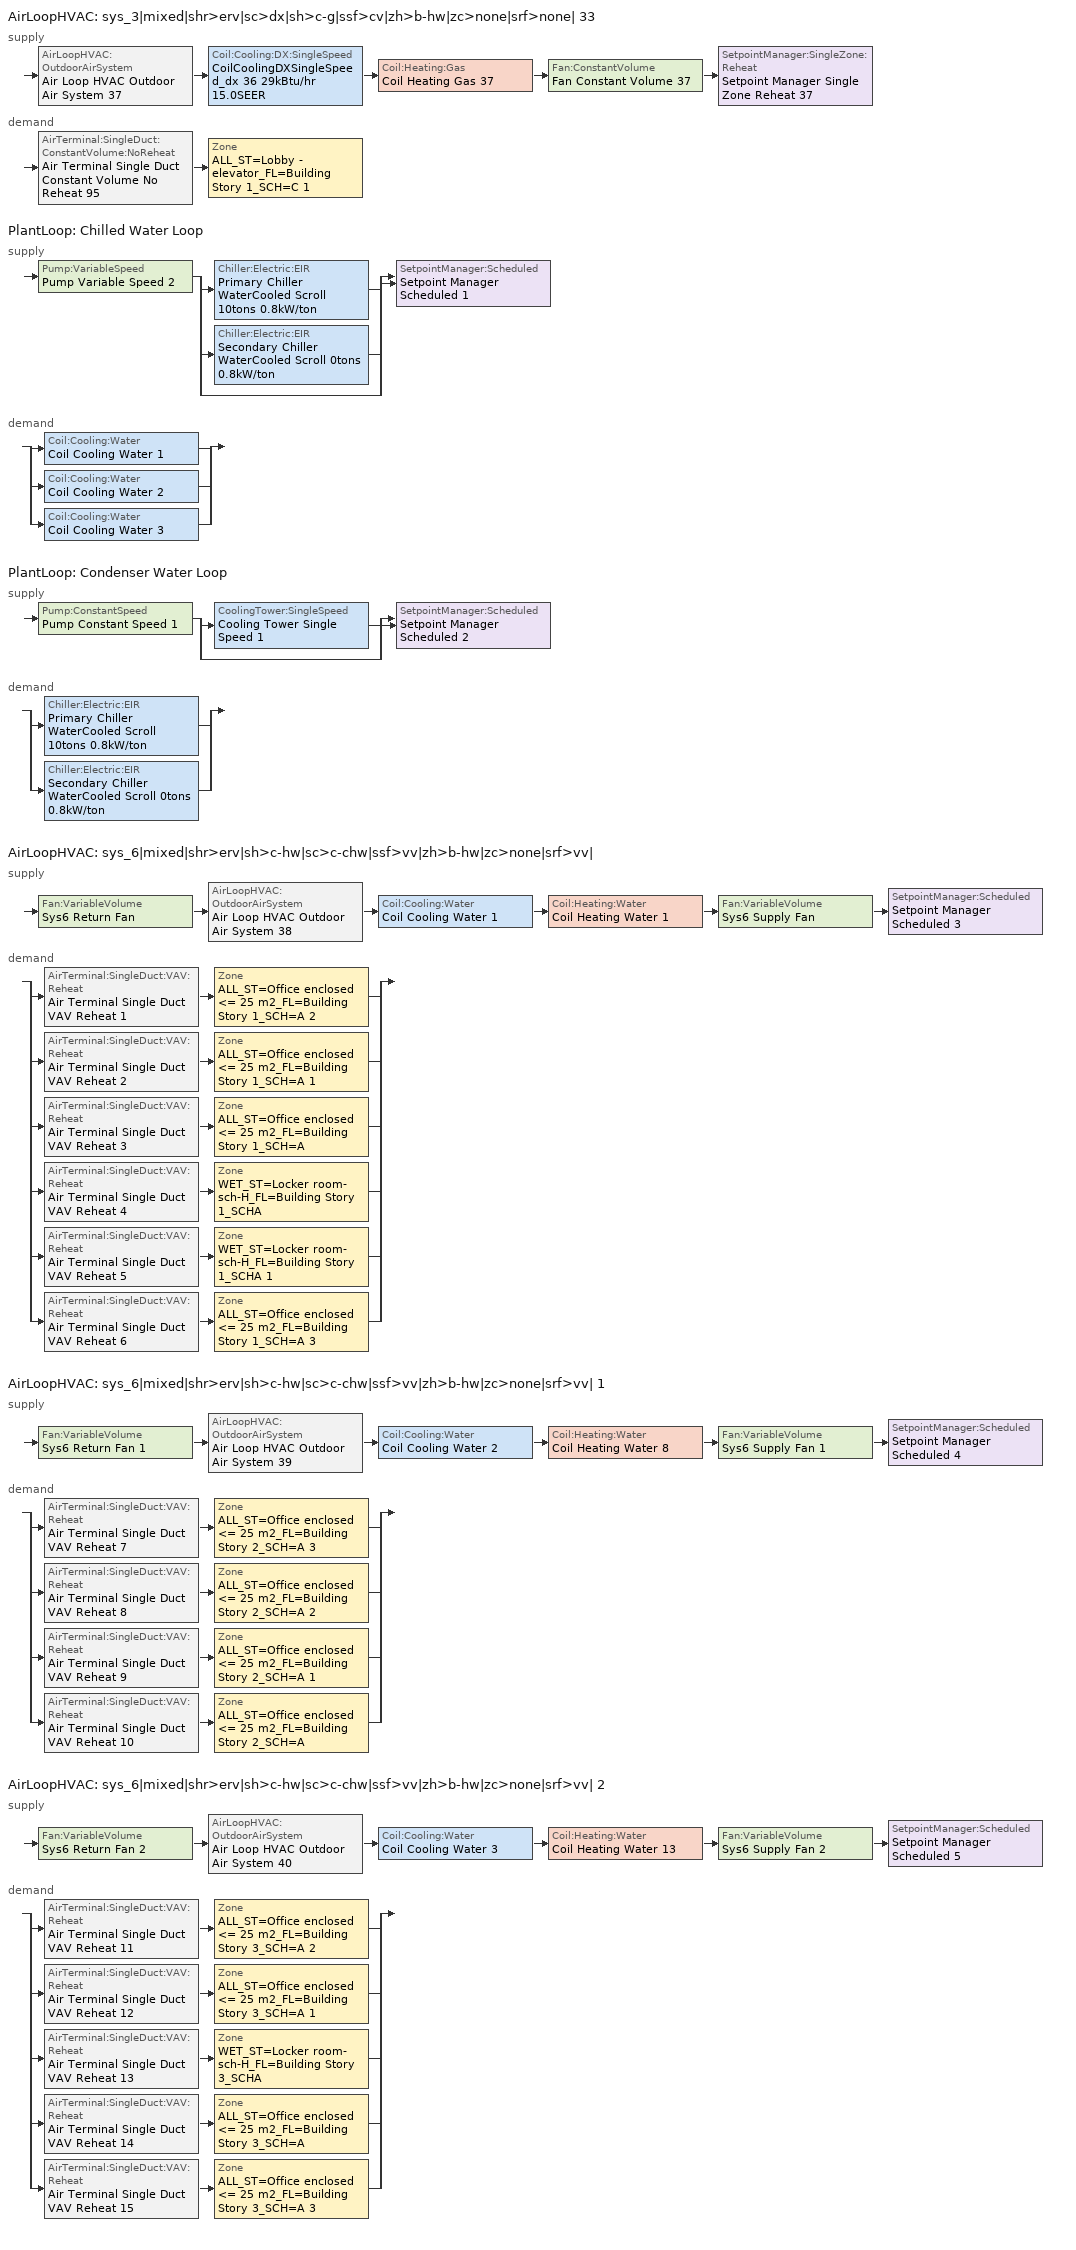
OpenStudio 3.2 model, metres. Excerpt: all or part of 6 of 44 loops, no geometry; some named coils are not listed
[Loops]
AirLoopHVAC 'sys_3|mixed|shr>erv|sc>dx|sh>c-g|ssf>cv|zh>b-hw|zc>none|srf>none| 33'
 supply: AirLoopHVAC:OutdoorAirSystem 'Air Loop HVAC Outdoor Air System 37' > Coil:Cooling:DX:SingleSpeed 'CoilCoolingDXSingleSpeed_dx 36 29kBtu/hr 15.0SEER' > Coil:Heating:Gas 'Coil Heating Gas 37' > Fan:ConstantVolume 'Fan Constant Volume 37' > SetpointManager:SingleZone:Reheat 'Setpoint Manager Single Zone Reheat 37'
 demand: AirTerminal:SingleDuct:ConstantVolume:NoReheat 'Air Terminal Single Duct Constant Volume No Reheat 95' > Zone 'ALL_ST=Lobby - elevator_FL=Building Story 1_SCH=C 1'
PlantLoop 'Chilled Water Loop'
 supply: Pump:VariableSpeed 'Pump Variable Speed 2' > split
  | Chiller:Electric:EIR 'Primary Chiller WaterCooled Scroll 10tons 0.8kW/ton'
  | Chiller:Electric:EIR 'Secondary Chiller WaterCooled Scroll 0tons 0.8kW/ton'
  | bypass
  join > SetpointManager:Scheduled 'Setpoint Manager Scheduled 1'
 demand: split
  | Coil:Cooling:Water 'Coil Cooling Water 1'
  | Coil:Cooling:Water 'Coil Cooling Water 2'
  | Coil:Cooling:Water 'Coil Cooling Water 3'
PlantLoop 'Condenser Water Loop'
 supply: Pump:ConstantSpeed 'Pump Constant Speed 1' > split
  | CoolingTower:SingleSpeed 'Cooling Tower Single Speed 1'
  | bypass
  join > SetpointManager:Scheduled 'Setpoint Manager Scheduled 2'
 demand: split
  | Chiller:Electric:EIR 'Primary Chiller WaterCooled Scroll 10tons 0.8kW/ton'
  | Chiller:Electric:EIR 'Secondary Chiller WaterCooled Scroll 0tons 0.8kW/ton'
AirLoopHVAC 'sys_6|mixed|shr>erv|sh>c-hw|sc>c-chw|ssf>vv|zh>b-hw|zc>none|srf>vv|'
 supply: Fan:VariableVolume 'Sys6 Return Fan' > AirLoopHVAC:OutdoorAirSystem 'Air Loop HVAC Outdoor Air System 38' > Coil:Cooling:Water 'Coil Cooling Water 1' > Coil:Heating:Water 'Coil Heating Water 1' > Fan:VariableVolume 'Sys6 Supply Fan' > SetpointManager:Scheduled 'Setpoint Manager Scheduled 3'
 demand: split
  | AirTerminal:SingleDuct:VAV:Reheat 'Air Terminal Single Duct VAV Reheat 1' > Zone 'ALL_ST=Office enclosed <= 25 m2_FL=Building Story 1_SCH=A 2'
  | AirTerminal:SingleDuct:VAV:Reheat 'Air Terminal Single Duct VAV Reheat 2' > Zone 'ALL_ST=Office enclosed <= 25 m2_FL=Building Story 1_SCH=A 1'
  | AirTerminal:SingleDuct:VAV:Reheat 'Air Terminal Single Duct VAV Reheat 3' > Zone 'ALL_ST=Office enclosed <= 25 m2_FL=Building Story 1_SCH=A'
  | AirTerminal:SingleDuct:VAV:Reheat 'Air Terminal Single Duct VAV Reheat 4' > Zone 'WET_ST=Locker room-sch-H_FL=Building Story 1_SCHA'
  | AirTerminal:SingleDuct:VAV:Reheat 'Air Terminal Single Duct VAV Reheat 5' > Zone 'WET_ST=Locker room-sch-H_FL=Building Story 1_SCHA 1'
  | AirTerminal:SingleDuct:VAV:Reheat 'Air Terminal Single Duct VAV Reheat 6' > Zone 'ALL_ST=Office enclosed <= 25 m2_FL=Building Story 1_SCH=A 3'
AirLoopHVAC 'sys_6|mixed|shr>erv|sh>c-hw|sc>c-chw|ssf>vv|zh>b-hw|zc>none|srf>vv| 1'
 supply: Fan:VariableVolume 'Sys6 Return Fan 1' > AirLoopHVAC:OutdoorAirSystem 'Air Loop HVAC Outdoor Air System 39' > Coil:Cooling:Water 'Coil Cooling Water 2' > Coil:Heating:Water 'Coil Heating Water 8' > Fan:VariableVolume 'Sys6 Supply Fan 1' > SetpointManager:Scheduled 'Setpoint Manager Scheduled 4'
 demand: split
  | AirTerminal:SingleDuct:VAV:Reheat 'Air Terminal Single Duct VAV Reheat 7' > Zone 'ALL_ST=Office enclosed <= 25 m2_FL=Building Story 2_SCH=A 3'
  | AirTerminal:SingleDuct:VAV:Reheat 'Air Terminal Single Duct VAV Reheat 8' > Zone 'ALL_ST=Office enclosed <= 25 m2_FL=Building Story 2_SCH=A 2'
  | AirTerminal:SingleDuct:VAV:Reheat 'Air Terminal Single Duct VAV Reheat 9' > Zone 'ALL_ST=Office enclosed <= 25 m2_FL=Building Story 2_SCH=A 1'
  | AirTerminal:SingleDuct:VAV:Reheat 'Air Terminal Single Duct VAV Reheat 10' > Zone 'ALL_ST=Office enclosed <= 25 m2_FL=Building Story 2_SCH=A'
AirLoopHVAC 'sys_6|mixed|shr>erv|sh>c-hw|sc>c-chw|ssf>vv|zh>b-hw|zc>none|srf>vv| 2'
 supply: Fan:VariableVolume 'Sys6 Return Fan 2' > AirLoopHVAC:OutdoorAirSystem 'Air Loop HVAC Outdoor Air System 40' > Coil:Cooling:Water 'Coil Cooling Water 3' > Coil:Heating:Water 'Coil Heating Water 13' > Fan:VariableVolume 'Sys6 Supply Fan 2' > SetpointManager:Scheduled 'Setpoint Manager Scheduled 5'
 demand: split
  | AirTerminal:SingleDuct:VAV:Reheat 'Air Terminal Single Duct VAV Reheat 11' > Zone 'ALL_ST=Office enclosed <= 25 m2_FL=Building Story 3_SCH=A 2'
  | AirTerminal:SingleDuct:VAV:Reheat 'Air Terminal Single Duct VAV Reheat 12' > Zone 'ALL_ST=Office enclosed <= 25 m2_FL=Building Story 3_SCH=A 1'
  | AirTerminal:SingleDuct:VAV:Reheat 'Air Terminal Single Duct VAV Reheat 13' > Zone 'WET_ST=Locker room-sch-H_FL=Building Story 3_SCHA'
  | AirTerminal:SingleDuct:VAV:Reheat 'Air Terminal Single Duct VAV Reheat 14' > Zone 'ALL_ST=Office enclosed <= 25 m2_FL=Building Story 3_SCH=A'
  | AirTerminal:SingleDuct:VAV:Reheat 'Air Terminal Single Duct VAV Reheat 15' > Zone 'ALL_ST=Office enclosed <= 25 m2_FL=Building Story 3_SCH=A 3'
[Sizing:Zone] Zone Cooling Design Supply Air Temperature Input Method=TemperatureDifference; Zone Cooling Design Supply Air Temperature {C}=14; Zone Cooling Design Supply Air Temperature Difference {deltaC}=11; Zone Heating Design Supply Air Temperature Input Method=TemperatureDifference; Zone Heating Design Supply Air Temperature {C}=40; Zone Heating Design Supply Air Temperature Difference {deltaC}=21; Zone Cooling Design Supply Air Humidity Ratio {kg-H2O/kg-air}=0.0085; Zone Heating Design Supply Air Humidity Ratio {kg-H2O/kg-air}=0.008; Zone Heating Sizing Factor=1.3; Zone Cooling Sizing Factor=1.1; Cooling Design Air Flow Method=DesignDay; Heating Design Air Flow Method=DesignDay; Account for Dedicated Outdoor Air System=No; Dedicated Outdoor Air System Control Strategy=NeutralSupplyAir; Dedicated Outdoor Air Low Setpoint Temperature for Design {C}=autosize; Dedicated Outdoor Air High Setpoint Temperature for Design {C}=autosize
WET_ST=Locker room-sch-H_FL=Building Story 1_SCHA; WET_ST=Locker room-sch-H_FL=Building Story 1_SCHA 1; WET_ST=Locker room-sch-H_FL=Building Story 3_SCHA; ALL_ST=Office enclosed <= 25 m2_FL=Building Story 1_SCH=A; ALL_ST=Office enclosed <= 25 m2_FL=Building Story 1_SCH=A 1; ALL_ST=Office enclosed <= 25 m2_FL=Building Story 2_SCH=A; ALL_ST=Office enclosed <= 25 m2_FL=Building Story 1_SCH=A 2; ALL_ST=Office enclosed <= 25 m2_FL=Building Story 3_SCH=A; ALL_ST=Office enclosed <= 25 m2_FL=Building Story 3_SCH=A 1; ALL_ST=Office enclosed <= 25 m2_FL=Building Story 2_SCH=A 1; ALL_ST=Office enclosed <= 25 m2_FL=Building Story 3_SCH=A 2; ALL_ST=Office enclosed <= 25 m2_FL=Building Story 1_SCH=A 3; ALL_ST=Office enclosed <= 25 m2_FL=Building Story 2_SCH=A 2; ALL_ST=Office enclosed <= 25 m2_FL=Building Story 2_SCH=A 3; ALL_ST=Office enclosed <= 25 m2_FL=Building Story 3_SCH=A 3; ALL_ST=Lobby - elevator_FL=Building Story 1_SCH=C 1
[Zone equipment]
WET_ST=Locker room-sch-H_FL=Building Story 1_SCHA: Zone HVAC Baseboard Convective Water 3, Zone HVAC Baseboard Convective Water 99, Air Terminal Single Duct VAV Reheat 4
WET_ST=Locker room-sch-H_FL=Building Story 1_SCHA 1: Zone HVAC Baseboard Convective Water 9, Zone HVAC Baseboard Convective Water 100, Air Terminal Single Duct VAV Reheat 5
WET_ST=Locker room-sch-H_FL=Building Story 3_SCHA: Zone HVAC Baseboard Convective Water 13, Zone HVAC Baseboard Convective Water 108, Air Terminal Single Duct VAV Reheat 13
ALL_ST=Office enclosed <= 25 m2_FL=Building Story 1_SCH=A: Zone HVAC Baseboard Convective Water 98, Air Terminal Single Duct VAV Reheat 3
ALL_ST=Office enclosed <= 25 m2_FL=Building Story 1_SCH=A 1: Zone HVAC Baseboard Convective Water 97, Air Terminal Single Duct VAV Reheat 2
ALL_ST=Office enclosed <= 25 m2_FL=Building Story 2_SCH=A: Zone HVAC Baseboard Convective Water 105, Air Terminal Single Duct VAV Reheat 10
ALL_ST=Office enclosed <= 25 m2_FL=Building Story 1_SCH=A 2: Zone HVAC Baseboard Convective Water 96, Air Terminal Single Duct VAV Reheat 1
ALL_ST=Office enclosed <= 25 m2_FL=Building Story 3_SCH=A: Zone HVAC Baseboard Convective Water 109, Air Terminal Single Duct VAV Reheat 14
ALL_ST=Office enclosed <= 25 m2_FL=Building Story 3_SCH=A 1: Zone HVAC Baseboard Convective Water 107, Air Terminal Single Duct VAV Reheat 12
ALL_ST=Office enclosed <= 25 m2_FL=Building Story 2_SCH=A 1: Zone HVAC Baseboard Convective Water 104, Air Terminal Single Duct VAV Reheat 9
ALL_ST=Office enclosed <= 25 m2_FL=Building Story 3_SCH=A 2: Zone HVAC Baseboard Convective Water 106, Air Terminal Single Duct VAV Reheat 11
ALL_ST=Office enclosed <= 25 m2_FL=Building Story 1_SCH=A 3: Zone HVAC Baseboard Convective Water 101, Air Terminal Single Duct VAV Reheat 6
ALL_ST=Office enclosed <= 25 m2_FL=Building Story 2_SCH=A 2: Zone HVAC Baseboard Convective Water 103, Air Terminal Single Duct VAV Reheat 8
ALL_ST=Office enclosed <= 25 m2_FL=Building Story 2_SCH=A 3: Zone HVAC Baseboard Convective Water 102, Air Terminal Single Duct VAV Reheat 7
ALL_ST=Office enclosed <= 25 m2_FL=Building Story 3_SCH=A 3: Zone HVAC Baseboard Convective Water 110, Air Terminal Single Duct VAV Reheat 15
ALL_ST=Lobby - elevator_FL=Building Story 1_SCH=C 1: Zone HVAC Baseboard Convective Water 95, Air Terminal Single Duct Constant Volume No Reheat 95
[PlantLoop] Glycol Concentration=0; Plant Loop Volume {m3}=Autocalculate; Load Distribution Scheme=Optimal
Chilled Water Loop; Condenser Water Loop
[Sizing:Plant] Loop Design Temperature Difference {deltaC}=6; Sizing Option=NonCoincident; Zone Timesteps in Averaging Window=1; Coincident Sizing Factor Mode=None
Name | Loop Type | Design Loop Exit Temperature {C}
Chilled Water Loop | Cooling | 7
Condenser Water Loop | Condenser | 29
[Pump:VariableSpeed]
Pump Variable Speed 2: Motor Efficiency=0.855; Pump Control Type=Intermittent; Skin Loss Radiative Fraction=0.5; Design Power Sizing Method=PowerPerFlowPerPressure; Design Electric Power per Unit Flow Rate {W/(m3/s)}=348701.1; Design Shaft Power per Unit Flow Rate per Unit Head {W-s/m3-Pa}=1.67385; Design Minimum Flow Rate Fraction=0
[AirLoopHVAC] Design Supply Air Flow Rate {m3/s}=autosize; Design Return Air Flow Fraction of Supply Air Flow=1
Name | Availability Schedule
sys_3|mixed|shr>erv|sc>dx|sh>c-g|ssf>cv|zh>b-hw|zc>none|srf>none| 33 | sys_3|mixed|shr>none|sc>dx|sh>c-g|ssf>cv|zh>b-hw|zc>none|srf>none| 33 Occ Sch
sys_6|mixed|shr>erv|sh>c-hw|sc>c-chw|ssf>vv|zh>b-hw|zc>none|srf>vv| | sys_6|mixed|shr>none|sh>c-hw|sc>c-chw|ssf>vv|zh>b-hw|zc>none|srf>vv| Occ Sch
sys_6|mixed|shr>erv|sh>c-hw|sc>c-chw|ssf>vv|zh>b-hw|zc>none|srf>vv| 1 | sys_6|mixed|shr>none|sh>c-hw|sc>c-chw|ssf>vv|zh>b-hw|zc>none|srf>vv| 1 Occ Sch
sys_6|mixed|shr>erv|sh>c-hw|sc>c-chw|ssf>vv|zh>b-hw|zc>none|srf>vv| 2 | sys_6|mixed|shr>none|sh>c-hw|sc>c-chw|ssf>vv|zh>b-hw|zc>none|srf>vv| 2 Occ Sch
[Sizing:System] Type of Load to Size On=Sensible; Design Outdoor Air Flow Rate {m3/s}=Autosize; Preheat Design Temperature {C}=7; Preheat Design Humidity Ratio {kg-H2O/kg-Air}=0.008; Precool Design Humidity Ratio {kg-H2O/kg-Air}=0.008; Central Cooling Design Supply Air Temperature {C}=13; Sizing Option=NonCoincident; 100% Outdoor Air in Cooling=No; 100% Outdoor Air in Heating=No; Central Cooling Design Supply Air Humidity Ratio {kg-H2O/kg-Air}=0.0085; Central Heating Design Supply Air Humidity Ratio {kg-H2O/kg-Air}=0.008; Cooling Design Air Flow Method=DesignDay; Cooling Design Air Flow Rate {m3/s}=0; Heating Design Air Flow Method=DesignDay; Heating Design Air Flow Rate {m3/s}=0; System Outdoor Air Method=ZoneSum; Zone Maximum Outdoor Air Fraction=1; Cooling Supply Air Flow Rate Per Floor Area {m3/s-m2}=0.00996765; Cooling Fraction of Autosized Cooling Supply Air Flow Rate=1; Cooling Supply Air Flow Rate Per Unit Cooling Capacity {m3/s-W}=3.94755e-05; Heating Supply Air Flow Rate Per Floor Area {m3/s-m2}=0.00996765; Heating Fraction of Autosized Heating Supply Air Flow Rate=1; Heating Fraction of Autosized Cooling Supply Air Flow Rate=1; Heating Supply Air Flow Rate Per Unit Heating Capacity {m3/s-W}=3.15882e-05; Cooling Design Capacity Method=CoolingDesignCapacity; Cooling Design Capacity {W}=autosize; Cooling Design Capacity Per Floor Area {W/m2}=234.7; Fraction of Autosized Cooling Design Capacity=1; Heating Design Capacity Method=HeatingDesignCapacity; Heating Design Capacity {W}=autosize; Heating Design Capacity Per Floor Area {W/m2}=157; Fraction of Autosized Heating Design Capacity=1; Central Cooling Capacity Control Method=OnOff
Name | Central Heating Maximum System Air Flow Ratio | Precool Design Temperature {C} | Central Heating Design Supply Air Temperature {C}
sys_3|mixed|shr>erv|sc>dx|sh>c-g|ssf>cv|zh>b-hw|zc>none|srf>none| 33 | 1 | 13 | 43
sys_6|mixed|shr>erv|sh>c-hw|sc>c-chw|ssf>vv|zh>b-hw|zc>none|srf>vv|; sys_6|mixed|shr>erv|sh>c-hw|sc>c-chw|ssf>vv|zh>b-hw|zc>none|srf>vv| 1; sys_6|mixed|shr>erv|sh>c-hw|sc>c-chw|ssf>vv|zh>b-hw|zc>none|srf>vv| 2 | 0.3 | 12.8 | 13.1
[Fan:ConstantVolume]
Fan Constant Volume 37: Availability Schedule=Always On Discrete; Fan Total Efficiency=0.39975; Pressure Rise {Pa}=640; Maximum Flow Rate {m3/s}=AutoSize; Motor Efficiency=0.615
[Coil:Cooling:DX:SingleSpeed]
CoilCoolingDXSingleSpeed_dx 36 29kBtu/hr 15.0SEER: Availability Schedule=Always On Discrete; Rated Total Cooling Capacity {W}=autosize; Rated Sensible Heat Ratio=autosize; Rated COP {W/W}=4.31058; Rated Air Flow Rate {m3/s}=autosize; Rated Evaporator Fan Power Per Volume Flow Rate {W/(m3/s)}=773.3; Total Cooling Capacity Function of Temperature Curve=DXCOOL-NECB2011-REF-CAPFT; Total Cooling Capacity Function of Flow Fraction Curve=DXCOOL-NECB2011-REF-CAPFFLOW; Energy Input Ratio Function of Temperature Curve=DXCOOL-NECB2011-REF-COOLEIRFT; Energy Input Ratio Function of Flow Fraction Curve=DXCOOL-NECB2011-REF-COOLEIRFFLOW; Part Load Fraction Correlation Curve=DXCOOL-NECB2011-REF-COOLPLFFPLR; Minimum Outdoor Dry-Bulb Temperature for Compressor Operation {C}=-25; Condenser Type=AirCooled; Evaporative Condenser Effectiveness=0; Evaporative Condenser Air Flow Rate {m3/s}=Autosize; Evaporative Condenser Pump Rated Power Consumption {W}=Autosize; Crankcase Heater Capacity {W}=0; Maximum Outdoor Dry-Bulb Temperature for Crankcase Heater Operation {C}=0; Basin Heater Capacity {W/K}=0; Basin Heater Setpoint Temperature {C}=10
[Coil:Heating:Gas]
Coil Heating Gas 37: Availability Schedule=Always On Discrete; Gas Burner Efficiency=0.95; Nominal Capacity {W}=AutoSize; Parasitic Electric Load {W}=0; Part Load Fraction Correlation Curve=FURNACE-EFFPLR-NECB2011; Parasitic Gas Load {W}=0
[Controller:OutdoorAir] Minimum Outdoor Air Flow Rate {m3/s}=autosize; Maximum Outdoor Air Flow Rate {m3/s}=Autosize; Economizer Control Type=NoEconomizer; Economizer Control Action Type=ModulateFlow; Economizer Maximum Limit Dry-Bulb Temperature {C}=28; Economizer Maximum Limit Enthalpy {J/kg}=64000; Economizer Minimum Limit Dry-Bulb Temperature {C}=-100; Lockout Type=NoLockout; Minimum Limit Type=FixedMinimum; High Humidity Control=No; Heat Recovery Bypass Control Type=BypassWhenOAFlowGreaterThanMinimum
Name | Minimum Outdoor Air Schedule | Controller Mechanical Ventilation
Controller Outdoor Air 37 | sys_3|mixed|shr>none|sc>dx|sh>c-g|ssf>cv|zh>b-hw|zc>none|srf>none| 33 Occ Sch | Controller Mechanical Ventilation 37
Controller Outdoor Air 38 | sys_6|mixed|shr>none|sh>c-hw|sc>c-chw|ssf>vv|zh>b-hw|zc>none|srf>vv| Occ Sch | Controller Mechanical Ventilation 38
Controller Outdoor Air 39 | sys_6|mixed|shr>none|sh>c-hw|sc>c-chw|ssf>vv|zh>b-hw|zc>none|srf>vv| 1 Occ Sch | Controller Mechanical Ventilation 39
Controller Outdoor Air 40 | sys_6|mixed|shr>none|sh>c-hw|sc>c-chw|ssf>vv|zh>b-hw|zc>none|srf>vv| 2 Occ Sch | Controller Mechanical Ventilation 40
[Controller:MechanicalVentilation] Availability Schedule=Always On Discrete; System Outdoor Air Method=ZoneSum
Controller Mechanical Ventilation 37; Controller Mechanical Ventilation 38; Controller Mechanical Ventilation 39; Controller Mechanical Ventilation 40
[AirLoopHVAC:OutdoorAirSystem]
Name | Controller
Air Loop HVAC Outdoor Air System 37 | Controller Outdoor Air 37
Air Loop HVAC Outdoor Air System 38 | Controller Outdoor Air 38
Air Loop HVAC Outdoor Air System 39 | Controller Outdoor Air 39
Air Loop HVAC Outdoor Air System 40 | Controller Outdoor Air 40
[SetpointManager:SingleZone:Reheat]
Setpoint Manager Single Zone Reheat 37: Minimum Supply Air Temperature {C}=13; Maximum Supply Air Temperature {C}=43; Control Zone=ALL_ST=Lobby - elevator_FL=Building Story 1_SCH=C 1
[AirTerminal:SingleDuct:ConstantVolume:NoReheat]
Air Terminal Single Duct Constant Volume No Reheat 95: Availability Schedule=Always On Discrete; Maximum Air Flow Rate {m3/s}=AutoSize
[Chiller:Electric:EIR] Reference COP {W/W}=4.51476; Reference Chilled Water Flow Rate {m3/s}=Autosize; Cooling Capacity Function of Temperature Curve=WaterCooled_Scroll_CAPFT_NECB2011; Electric Input to Cooling Output Ratio Function of Temperature Curve=WaterCooled_Scroll_EIRFT_NECB2011; Electric Input to Cooling Output Ratio Function of Part Load Ratio Curve=WaterCooled_Scroll_EIRFPLR_NECB2011; Minimum Part Load Ratio=0.25; Minimum Unloading Ratio=0.25; Condenser Type=WaterCooled; Chiller Flow Mode=LeavingSetpointModulated; Design Heat Recovery Water Flow Rate {m3/s}=Autosize; Sizing Factor=1; Basin Heater Capacity {W/K}=0; Basin Heater Setpoint Temperature {C}=10; Condenser Heat Recovery Relative Capacity Fraction=1
Name | Reference Capacity {W}
Primary Chiller WaterCooled Scroll 10tons 0.8kW/ton | 36614.5
Secondary Chiller WaterCooled Scroll 0tons 0.8kW/ton | 0.001
[SetpointManager:Scheduled] Control Variable=Temperature
Name | Schedule
Setpoint Manager Scheduled 1 | CHW Temp
Setpoint Manager Scheduled 2 | CW Temp
Setpoint Manager Scheduled 3 | Supply Air Temp
Setpoint Manager Scheduled 4 | Supply Air Temp 1
Setpoint Manager Scheduled 5 | Supply Air Temp 2
[Pump:ConstantSpeed]
Pump Constant Speed 1: Rated Flow Rate {m3/s}=autosize; Rated Pump Head {Pa}=179352; Rated Power Consumption {W}=autosize; Motor Efficiency=0.865; Fraction of Motor Inefficiencies to Fluid Stream=0; Pump Control Type=Intermittent; Design Power Sizing Method=PowerPerFlowPerPressure; Design Electric Power per Unit Flow Rate {W/(m3/s)}=348701.1; Design Shaft Power per Unit Flow Rate per Unit Head {W-s/m3-Pa}=1.45151
[CoolingTower:SingleSpeed]
Cooling Tower Single Speed 1: Design Water Flow Rate {m3/s}=autosize; Design Air Flow Rate {m3/s}=autosize; Fan Power at Design Air Flow Rate {W}=581.418; U-Factor Times Area Value at Design Air Flow Rate {W/K}=autosize; Air Flow Rate in Free Convection Regime {m3/s}=autosize; U-Factor Times Area Value at Free Convection Air Flow Rate {W/K}=autosize; Performance Input Method=UFactorTimesAreaAndDesignWaterFlowRate; Free Convection Capacity {W}=0; Basin Heater Capacity {W/K}=0; Evaporation Loss Mode=LossFactor; Evaporation Loss Factor {percent/K}=0.2; Drift Loss Percent {percent}=0.008; Blowdown Calculation Mode=ConcentrationRatio; Blowdown Concentration Ratio=3; Capacity Control=FanCycling; Number of Cells=1; Cell Control=MinimalCell; Cell Minimum  Water Flow Rate Fraction=0.33; Cell Maximum Water Flow Rate Fraction=2.5; Sizing Factor=1; Free Convection Air Flow Rate Sizing Factor=0.1; Free Convection U-Factor Times Area Value Sizing Factor=0.1; Heat Rejection Capacity and Nominal Capacity Sizing Ratio=1.25; Free Convection Nominal Capacity Sizing Factor=0.1; Design Inlet Air Dry-Bulb Temperature {C}=35; Design Inlet Air Wet-Bulb Temperature {C}=24; Design Approach Temperature {deltaC}=5; Design Range Temperature {deltaC}=6
[Fan:VariableVolume] Availability Schedule=Always On Discrete; Maximum Flow Rate {m3/s}=Autosize; Fan Power Minimum Flow Rate Input Method=Fraction; Fan Power Minimum Flow Fraction=0.68; Fan Power Minimum Air Flow Rate {m3/s}=0; Motor In Airstream Fraction=1; Fan Power Coefficient 1=-2.4176; Fan Power Coefficient 2=9.5874; Fan Power Coefficient 3=-11.559; Fan Power Coefficient 4=5.4009; Fan Power Coefficient 5=0
Name | Fan Total Efficiency | Pressure Rise {Pa} | Motor Efficiency
Sys6 Supply Fan; Sys6 Supply Fan 1; Sys6 Supply Fan 2 | 0.549965 | 1000 | 0.8461
Sys6 Return Fan; Sys6 Return Fan 1; Sys6 Return Fan 2 | 0.299975 | 250 | 0.4615
[Coil:Cooling:Water] Availability Schedule=Always On Discrete
Coil Cooling Water 1; Coil Cooling Water 2; Coil Cooling Water 3
[Controller:WaterCoil] Action=Reverse; Minimum Actuated Flow {m3/s}=0
Name | Water Coil
Controller Water Coil 2 | Coil Cooling Water 1
Controller Water Coil 10 | Coil Cooling Water 2
Controller Water Coil 16 | Coil Cooling Water 3
[AirTerminal:SingleDuct:VAV:Reheat] Availability Schedule=Always On Discrete; Maximum Air Flow Rate {m3/s}=AutoSize; Zone Minimum Air Flow Input Method=Constant; Constant Minimum Air Flow Fraction=0.3; Maximum Hot Water or Steam Flow Rate {m3/s}=AutoSize; Minimum Hot Water or Steam Flow Rate {m3/s}=0; Convergence Tolerance=0.001; Damper Heating Action=Normal; Maximum Flow per Zone Floor Area During Reheat {m3/s-m2}=AutoSize; Maximum Flow Fraction During Reheat=0.5; Maximum Reheat Air Temperature {C}=43; Control For Outdoor Air=No
Name | Fixed Minimum Air Flow Rate {m3/s} | Reheat Coil
Air Terminal Single Duct VAV Reheat 1 | 0.123189 | Coil Heating Water 2
Air Terminal Single Duct VAV Reheat 2 | 0.00836127 | Coil Heating Water 3
Air Terminal Single Duct VAV Reheat 3 | 0.0208103 | Coil Heating Water 4
Air Terminal Single Duct VAV Reheat 4 | 0.122632 | Coil Heating Water 5
Air Terminal Single Duct VAV Reheat 5 | 0.0200671 | Coil Heating Water 6
Air Terminal Single Duct VAV Reheat 6 | 0.0221109 | Coil Heating Water 7
Air Terminal Single Duct VAV Reheat 7 | 0.0130064 | Coil Heating Water 9
Air Terminal Single Duct VAV Reheat 8 | 0.104051 | Coil Heating Water 10
Air Terminal Single Duct VAV Reheat 9 | 0.123747 | Coil Heating Water 11
Air Terminal Single Duct VAV Reheat 10 | 0.314012 | Coil Heating Water 12
Air Terminal Single Duct VAV Reheat 11 | 0.00780386 | Coil Heating Water 14
Air Terminal Single Duct VAV Reheat 12 | 0.0200671 | Coil Heating Water 15
Air Terminal Single Duct VAV Reheat 13 | 0.0222967 | Coil Heating Water 16
Air Terminal Single Duct VAV Reheat 14 | 0.564107 | Coil Heating Water 17
Air Terminal Single Duct VAV Reheat 15 | 0.106653 | Coil Heating Water 18
[Schedule:Ruleset]
Name | Default Day Schedule | Summer Design Day Schedule | Winter Design Day Schedule
CHW Temp | Schedule Day 3
CW Temp | Schedule Day 4
Supply Air Temp | Supply Air Temp Default
Supply Air Temp 1 | Supply Air Temp Default 1
Supply Air Temp 2 | Supply Air Temp Default 2
sys_3|mixed|shr>none|sc>dx|sh>c-g|ssf>cv|zh>b-hw|zc>none|srf>none| 33 Occ Sch | sys_3|mixed|shr>none|sc>dx|sh>c-g|ssf>cv|zh>b-hw|zc>none|srf>none| 33 Occ Sch Default | sys_3|mixed|shr>none|sc>dx|sh>c-g|ssf>cv|zh>b-hw|zc>none|srf>none| 33 Occ Sch Summer Design Day | sys_3|mixed|shr>none|sc>dx|sh>c-g|ssf>cv|zh>b-hw|zc>none|srf>none| 33 Occ Sch Winter Design Day
sys_6|mixed|shr>none|sh>c-hw|sc>c-chw|ssf>vv|zh>b-hw|zc>none|srf>vv| Occ Sch | sys_6|mixed|shr>none|sh>c-hw|sc>c-chw|ssf>vv|zh>b-hw|zc>none|srf>vv| Occ Sch Default | sys_6|mixed|shr>none|sh>c-hw|sc>c-chw|ssf>vv|zh>b-hw|zc>none|srf>vv| Occ Sch Summer Design Day | sys_6|mixed|shr>none|sh>c-hw|sc>c-chw|ssf>vv|zh>b-hw|zc>none|srf>vv| Occ Sch Winter Design Day
sys_6|mixed|shr>none|sh>c-hw|sc>c-chw|ssf>vv|zh>b-hw|zc>none|srf>vv| 1 Occ Sch | sys_6|mixed|shr>none|sh>c-hw|sc>c-chw|ssf>vv|zh>b-hw|zc>none|srf>vv| 1 Occ Sch Default | sys_6|mixed|shr>none|sh>c-hw|sc>c-chw|ssf>vv|zh>b-hw|zc>none|srf>vv| 1 Occ Sch Summer Design Day | sys_6|mixed|shr>none|sh>c-hw|sc>c-chw|ssf>vv|zh>b-hw|zc>none|srf>vv| 1 Occ Sch Winter Design Day
sys_6|mixed|shr>none|sh>c-hw|sc>c-chw|ssf>vv|zh>b-hw|zc>none|srf>vv| 2 Occ Sch | sys_6|mixed|shr>none|sh>c-hw|sc>c-chw|ssf>vv|zh>b-hw|zc>none|srf>vv| 2 Occ Sch Default | sys_6|mixed|shr>none|sh>c-hw|sc>c-chw|ssf>vv|zh>b-hw|zc>none|srf>vv| 2 Occ Sch Summer Design Day | sys_6|mixed|shr>none|sh>c-hw|sc>c-chw|ssf>vv|zh>b-hw|zc>none|srf>vv| 2 Occ Sch Winter Design Day
[Schedule:Day]
Schedule Day 3; wkdCHW Temp 1; satCHW Temp 1; sunCHW Temp 1: 1, 0, 7, 2, 0, 7, 3, 0, 7, 4, 0, 7, 5, 0, 7, 6, 0, 7, 7, 0, 7, 8, 0, 7, 9, 0, 7, 10, 0, 7, 11, 0, 7, 12, 0, 7, 13, 0, 7, 14, 0, 7, 15, 0, 7, 16, 0, 7, 17, 0, 7, 18, 0, 7, 19, 0, 7, 20, 0, 7, 21, 0, 7, 22, 0, 7, 23, 0, 7, 24, 0, 7
Schedule Day 4; wkdCW Temp 1; satCW Temp 1; sunCW Temp 1: 1, 0, 29, 2, 0, 29, 3, 0, 29, 4, 0, 29, 5, 0, 29, 6, 0, 29, 7, 0, 29, 8, 0, 29, 9, 0, 29, 10, 0, 29, 11, 0, 29, 12, 0, 29, 13, 0, 29, 14, 0, 29, 15, 0, 29, 16, 0, 29, 17, 0, 29, 18, 0, 29, 19, 0, 29, 20, 0, 29, 21, 0, 29, 22, 0, 29, 23, 0, 29, 24, 0, 29
Supply Air Temp Default; Supply Air Temp Default 1; Supply Air Temp Default 2: 24, 0, 13
sys_3|mixed|shr>none|sc>dx|sh>c-g|ssf>cv|zh>b-hw|zc>none|srf>none| 33 Occ Sch Default: 9, 0, 0, 21, 0, 1, 24, 0, 0
sys_3|mixed|shr>none|sc>dx|sh>c-g|ssf>cv|zh>b-hw|zc>none|srf>none| 33 Occ Sch Winter Design Day; sys_3|mixed|shr>none|sc>dx|sh>c-g|ssf>cv|zh>b-hw|zc>none|srf>none| 33 Occ Sch Summer Design Day; sys_6|mixed|shr>none|sh>c-hw|sc>c-chw|ssf>vv|zh>b-hw|zc>none|srf>vv| Occ Sch Winter Design Day; sys_6|mixed|shr>none|sh>c-hw|sc>c-chw|ssf>vv|zh>b-hw|zc>none|srf>vv| Occ Sch Summer Design Day; sys_6|mixed|shr>none|sh>c-hw|sc>c-chw|ssf>vv|zh>b-hw|zc>none|srf>vv| 1 Occ Sch Winter Design Day; sys_6|mixed|shr>none|sh>c-hw|sc>c-chw|ssf>vv|zh>b-hw|zc>none|srf>vv| 1 Occ Sch Summer Design Day; sys_6|mixed|shr>none|sh>c-hw|sc>c-chw|ssf>vv|zh>b-hw|zc>none|srf>vv| 2 Occ Sch Winter Design Day; sys_6|mixed|shr>none|sh>c-hw|sc>c-chw|ssf>vv|zh>b-hw|zc>none|srf>vv| 2 Occ Sch Summer Design Day: 24, 0, 1
sys_3|mixed|shr>none|sc>dx|sh>c-g|ssf>cv|zh>b-hw|zc>none|srf>none| 33 Occ Sch Sunday: 9, 0, 0, 19, 0, 1, 24, 0, 0
sys_6|mixed|shr>none|sh>c-hw|sc>c-chw|ssf>vv|zh>b-hw|zc>none|srf>vv| Occ Sch Default; sys_6|mixed|shr>none|sh>c-hw|sc>c-chw|ssf>vv|zh>b-hw|zc>none|srf>vv| 1 Occ Sch Default; sys_6|mixed|shr>none|sh>c-hw|sc>c-chw|ssf>vv|zh>b-hw|zc>none|srf>vv| 2 Occ Sch Default: 8, 0, 0, 19, 0, 1, 24, 0, 0
sys_6|mixed|shr>none|sh>c-hw|sc>c-chw|ssf>vv|zh>b-hw|zc>none|srf>vv| Occ Sch Sunday; sys_6|mixed|shr>none|sh>c-hw|sc>c-chw|ssf>vv|zh>b-hw|zc>none|srf>vv| 1 Occ Sch Sunday; sys_6|mixed|shr>none|sh>c-hw|sc>c-chw|ssf>vv|zh>b-hw|zc>none|srf>vv| 2 Occ Sch Sunday: 24, 0, 0
[Schedule:Rule] Date Specification Type=DateRange; Start Month=1; Start Day=1; End Month=12; End Day=31
Name | Schedule Ruleset | Rule Order | Day Schedule | Apply Sunday | Apply Monday | Apply Tuesday | Apply Wednesday | Apply Thursday | Apply Friday | Apply Saturday
wkdCHW Temp rule | CHW Temp | 2 | wkdCHW Temp 1 | No | Yes | Yes | Yes | Yes | Yes | No
satCHW Temprule | CHW Temp | 1 | satCHW Temp 1 | No | No | No | No | No | No | Yes
sunCHW Temprule | CHW Temp | 0 | sunCHW Temp 1 | Yes | No | No | No | No | No | No
wkdCW Temp rule | CW Temp | 2 | wkdCW Temp 1 | No | Yes | Yes | Yes | Yes | Yes | No
satCW Temprule | CW Temp | 1 | satCW Temp 1 | No | No | No | No | No | No | Yes
sunCW Temprule | CW Temp | 0 | sunCW Temp 1 | Yes | No | No | No | No | No | No
sys_3|mixed|shr>none|sc>dx|sh>c-g|ssf>cv|zh>b-hw|zc>none|srf>none| 33 Occ Sch Sunday Rule | sys_3|mixed|shr>none|sc>dx|sh>c-g|ssf>cv|zh>b-hw|zc>none|srf>none| 33 Occ Sch | 0 | sys_3|mixed|shr>none|sc>dx|sh>c-g|ssf>cv|zh>b-hw|zc>none|srf>none| 33 Occ Sch Sunday | Yes
sys_6|mixed|shr>none|sh>c-hw|sc>c-chw|ssf>vv|zh>b-hw|zc>none|srf>vv| Occ Sch Sunday Rule | sys_6|mixed|shr>none|sh>c-hw|sc>c-chw|ssf>vv|zh>b-hw|zc>none|srf>vv| Occ Sch | 0 | sys_6|mixed|shr>none|sh>c-hw|sc>c-chw|ssf>vv|zh>b-hw|zc>none|srf>vv| Occ Sch Sunday | Yes |  |  |  |  |  | Yes
sys_6|mixed|shr>none|sh>c-hw|sc>c-chw|ssf>vv|zh>b-hw|zc>none|srf>vv| 1 Occ Sch Sunday Rule | sys_6|mixed|shr>none|sh>c-hw|sc>c-chw|ssf>vv|zh>b-hw|zc>none|srf>vv| 1 Occ Sch | 0 | sys_6|mixed|shr>none|sh>c-hw|sc>c-chw|ssf>vv|zh>b-hw|zc>none|srf>vv| 1 Occ Sch Sunday | Yes |  |  |  |  |  | Yes
sys_6|mixed|shr>none|sh>c-hw|sc>c-chw|ssf>vv|zh>b-hw|zc>none|srf>vv| 2 Occ Sch Sunday Rule | sys_6|mixed|shr>none|sh>c-hw|sc>c-chw|ssf>vv|zh>b-hw|zc>none|srf>vv| 2 Occ Sch | 0 | sys_6|mixed|shr>none|sh>c-hw|sc>c-chw|ssf>vv|zh>b-hw|zc>none|srf>vv| 2 Occ Sch Sunday | Yes |  |  |  |  |  | Yes
[Schedule:Constant]
Always On Discrete: Value=1
[Curve:Biquadratic] Minimum Value of y=24
Name | Coefficient1 Constant | Coefficient2 x | Coefficient3 x**2 | Coefficient4 y | Coefficient5 y**2 | Coefficient6 x*y | Minimum Value of x | Maximum Value of x | Maximum Value of y
DXCOOL-NECB2011-REF-CAPFT | 0.867905 | 0.0142459 | 0.00055436 | -0.0075575 | 3.3e-05 | -0.0001918 | 13 | 24 | 46
DXCOOL-NECB2011-REF-COOLEIRFT | 0.114171 | 0.0281822 | -0.0004199 | 0.0214108 | 0.000161028 | -0.000679104 | 13 | 24 | 46
WaterCooled_Scroll_CAPFT_NECB2011 | 0.94418 | 0.0337102 | 9.75564e-05 | -0.00322114 | -4.91832e-05 | -0.000177584 | 5 | 10 | 35
WaterCooled_Scroll_EIRFT_NECB2011 | 0.727393 | -0.0118922 | 0.000541177 | 0.00187934 | 0.000473461 | -0.000711472 | 5 | 10 | 35
[Curve:Quadratic]
Name | Coefficient1 Constant | Coefficient2 x | Coefficient3 x**2 | Minimum Value of x | Maximum Value of x
DXCOOL-NECB2011-REF-CAPFFLOW | 0.8 | 0.2 | 0 | 0.5 | 1.5
DXCOOL-NECB2011-REF-COOLEIRFFLOW | 1.1552 | -0.1808 | 0.0256 | 0.5 | 1.5
WaterCooled_Scroll_EIRFPLR_NECB2011 | 0.04412 | 0.640367 | 0.319555 | 0 | 1
[Curve:Cubic] Maximum Value of x=1
Name | Coefficient1 Constant | Coefficient2 x | Coefficient3 x**2 | Coefficient4 x**3 | Minimum Value of x
DXCOOL-NECB2011-REF-COOLPLFFPLR | 0.0277 | 4.9151 | -8.184 | 4.2702 | 0.7
FURNACE-EFFPLR-NECB2011 | 0.722 | 0.8211 | -1.0396 | 0.5 | 0
